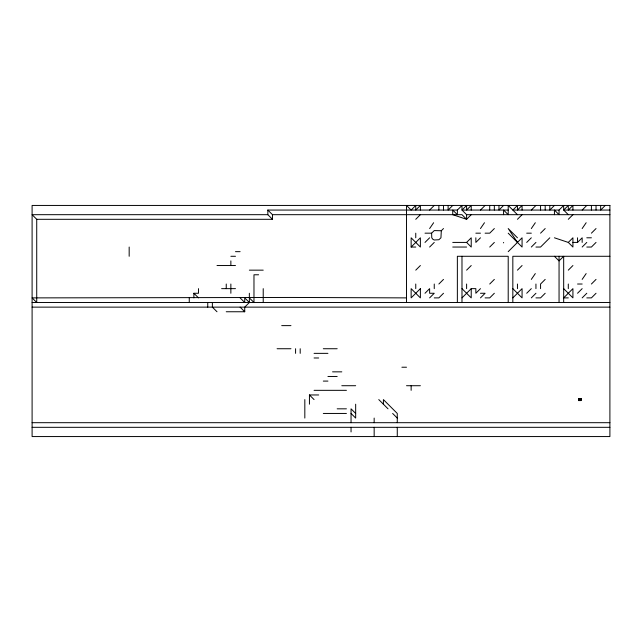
<?xml version="1.0" encoding="UTF-8"?>
<svg xmlns="http://www.w3.org/2000/svg" width="642" height="642" viewBox="0 0 642 642"><rect width="100%" height="100%" fill="white"/><g stroke="black" fill="none" stroke-linecap="round" stroke-linejoin="round"><path stroke-width="0.96" d="M429.626 228.552L433.623 222.734M480.473 228.552L484.469 222.734M531.319 228.552L535.316 222.734M531.319 279.398L535.316 273.58M582.166 228.552L586.162 222.734M582.166 279.398L586.162 273.58M249.353 293.266L249.353 302.51L244.73 307.133L244.73 311.755L226.241 311.755M415.759 219.307L420.382 214.685M429.626 210.062L434.249 205.44M411.137 247.042L420.382 237.797L420.382 247.042L411.137 237.797L411.137 247.042L415.759 247.042M452.738 205.44L448.116 210.062L448.116 205.44M425.004 242.419L429.626 237.797M267.842 210.062L272.465 214.685L272.465 219.307L267.842 214.685L267.842 210.062L457.361 210.062L461.983 205.44L461.983 210.062L466.606 214.685L609.9 214.685M441.303 230.743L434.249 230.59L431.617 233.174L431.769 237.797L432.812 239.233L434.249 239.996L438.871 239.731L440.942 237.797L441.303 230.743L443.494 228.552M429.626 247.042L434.249 242.419M415.759 270.154L420.382 265.531M471.228 214.685L466.606 219.307L452.738 214.685L452.738 210.062L457.361 214.685L457.361 210.062M480.473 210.062L485.095 205.44M466.606 242.419L471.228 237.797L471.228 247.042L466.606 242.419L452.738 242.419M503.585 205.44L498.962 210.062L498.962 205.44M425.004 293.266L429.626 288.643L429.626 293.266L434.249 293.266L429.626 297.888M480.473 237.797L475.85 242.419L475.85 237.797M438.871 284.021L443.494 279.398M494.34 228.552L489.718 233.174L485.095 233.174M443.494 293.266L438.871 297.888L434.249 297.888M466.606 270.154L471.228 265.531M489.718 247.042L494.34 242.419M517.452 219.307L522.074 214.685M531.319 210.062L535.942 205.44M461.983 297.888L471.228 288.643L475.85 288.643L475.85 293.266L480.473 288.643M508.207 251.664L522.074 237.797L522.074 247.042L508.207 233.174M554.431 205.44L549.809 210.062L549.809 205.44M526.697 242.419L531.319 237.797M522.074 210.062L522.074 205.44L517.452 210.062L517.452 205.44L512.83 210.062L559.054 210.062L563.676 205.44L563.676 210.062L568.298 214.685M489.718 284.021L494.34 279.398M540.564 233.174L545.186 228.552M480.473 297.888L485.095 293.266L480.473 293.266M531.319 247.042L535.942 242.419M494.34 293.266L489.718 297.888L485.095 297.888M517.452 270.154L522.074 265.531M549.809 237.797L540.564 247.042L535.942 247.042M568.298 219.307L572.921 214.685M582.166 210.062L586.788 205.44M512.83 297.888L522.074 288.643L522.074 297.888L512.83 288.643M568.298 242.419L572.921 237.797L572.921 247.042L568.298 242.419L554.431 237.797M605.278 205.44L600.655 210.062L600.655 205.44M526.697 293.266L531.319 288.643M572.921 242.419L577.543 242.419L582.166 237.797L582.166 242.419M545.186 279.398L540.564 284.021L540.564 288.643M591.41 233.174L596.033 228.552M531.319 297.888L535.942 293.266M582.166 247.042L586.788 242.419M545.186 293.266L540.564 297.888L535.942 297.888M568.298 270.154L572.921 265.531M596.033 242.419L591.41 247.042L586.788 247.042M577.543 293.266L582.166 288.643M591.41 284.021L596.033 279.398M582.166 297.888L586.788 293.266M596.033 293.266L591.41 297.888L586.788 297.888M508.207 210.062L461.983 210.062L466.606 205.44L466.606 210.062L471.228 205.44L471.228 210.062M609.9 210.062L563.676 210.062L568.298 205.44L568.298 210.062L572.921 205.44L572.921 210.062M267.842 214.685L32.1 214.685L36.722 219.307L36.722 302.51L32.1 297.888L292.014 297.455L406.514 297.888M272.465 214.685L461.983 214.685L466.606 219.307L466.606 214.685M36.722 219.307L272.465 219.307M425.004 233.174L431.617 233.174M475.85 233.174L480.473 233.174M526.697 233.174L531.319 233.174M586.788 237.797L591.41 237.797M452.738 247.042L466.606 247.042M235.486 251.664L240.108 251.664M230.863 256.286L235.486 256.286M609.9 256.286L512.83 256.286L512.83 302.51M216.996 265.531L235.486 265.531M249.353 270.154L263.22 270.154M258.598 274.776L253.975 274.776L253.975 302.51L249.353 297.888M577.543 284.021L582.166 284.021M221.618 288.643L235.486 288.643M193.884 297.888L193.884 293.266L198.506 293.266L198.506 288.643M568.298 297.888L563.676 297.888L572.921 288.643L572.921 297.888L563.676 288.643M32.1 302.51L609.9 302.51M32.1 307.133L609.9 307.133M281.71 325.622L290.954 325.622M277.087 348.734L290.954 348.734M323.311 348.734L337.178 348.734M314.066 353.357L327.934 353.357M314.066 357.979L318.689 357.979M401.892 367.224L406.514 367.224M332.556 371.846L341.801 371.846M327.934 376.469L337.178 376.469M323.311 381.091L327.934 381.091M341.801 385.714L355.668 385.714M406.514 385.714L420.382 385.714M314.066 390.336L346.423 390.336M309.444 404.203L309.444 394.958L318.689 394.958M578.803 400.199L580.633 400.199L580.633 398.963M337.178 408.826L346.423 408.826M323.311 413.448L346.423 413.448M32.1 422.693L609.9 422.693M32.1 427.315L609.9 427.315M517.452 214.685L508.207 205.44L508.207 214.685L503.585 210.062L503.585 214.685M554.431 256.286L559.054 260.909L563.676 256.286L563.676 302.51M517.452 237.797L508.207 228.552L517.452 242.419M461.983 288.643L471.228 297.888L471.228 288.643M378.78 399.581L388.025 408.826M392.647 413.448L397.27 418.07M249.353 302.51L244.73 297.888L244.73 302.51L240.108 297.888M355.668 413.448L351.046 408.826L351.046 422.693M351.046 413.448L355.668 418.07L355.668 404.203M240.108 307.133L244.73 311.755M309.444 394.958L314.066 399.581M216.996 311.755L212.374 307.133L212.374 302.51M193.884 293.266L198.506 297.888M596.033 205.44L596.033 210.062M591.41 205.44L591.41 210.062M580.93 398.578L580.93 400.584M578.562 398.578L578.562 400.584M577.543 237.797L577.543 242.419M568.298 284.021L568.298 288.643M559.054 210.062L559.054 214.685L554.431 210.062L554.431 214.685M559.054 256.286L559.054 302.51M545.186 205.44L545.186 210.062M540.564 205.44L540.564 210.062M535.942 284.021L535.942 288.643M517.452 284.021L517.452 288.643M508.207 302.51L508.207 256.286L457.361 256.286L457.361 302.51M503.585 242.419L503.585 242.893M494.34 205.44L494.34 210.062M489.718 205.44L489.718 210.062M466.606 284.021L466.606 288.643M461.983 256.286L461.983 302.51M443.494 205.44L443.494 210.062M438.871 205.44L438.871 210.062M434.249 284.021L434.249 288.643M420.382 210.062L420.382 205.44L415.759 210.062L415.759 205.44L411.137 210.062L406.514 205.44L406.514 302.51M415.759 233.174L415.759 237.797M415.759 284.021L415.759 288.643M411.137 385.714L411.137 390.336M397.27 422.693L397.27 413.448L383.402 399.581L383.402 404.203M397.27 427.315L397.27 436.56M374.158 418.07L374.158 422.693M374.158 427.315L374.158 436.56M351.046 427.315L351.046 431.938M304.822 399.581L304.822 418.07M300.199 348.734L300.199 353.357M295.577 348.734L295.577 353.357M263.22 288.643L263.22 302.51M230.863 260.909L230.863 265.531M230.863 284.021L230.863 293.266M226.241 284.021L226.241 288.643M207.751 302.51L207.751 307.133M189.262 297.888L189.262 302.51M129.17 247.042L129.17 256.286M420.382 288.643L411.137 297.888L411.137 288.643L420.382 297.888L420.382 288.643M609.9 205.44L32.1 205.44L32.1 436.56L609.9 436.56L609.9 205.44M580.994 398.578L578.49 398.578L578.49 400.584L580.994 400.584L580.994 398.578M580.705 398.899L578.731 398.899L578.731 400.263L580.705 400.263L580.705 398.899"/></g></svg>
